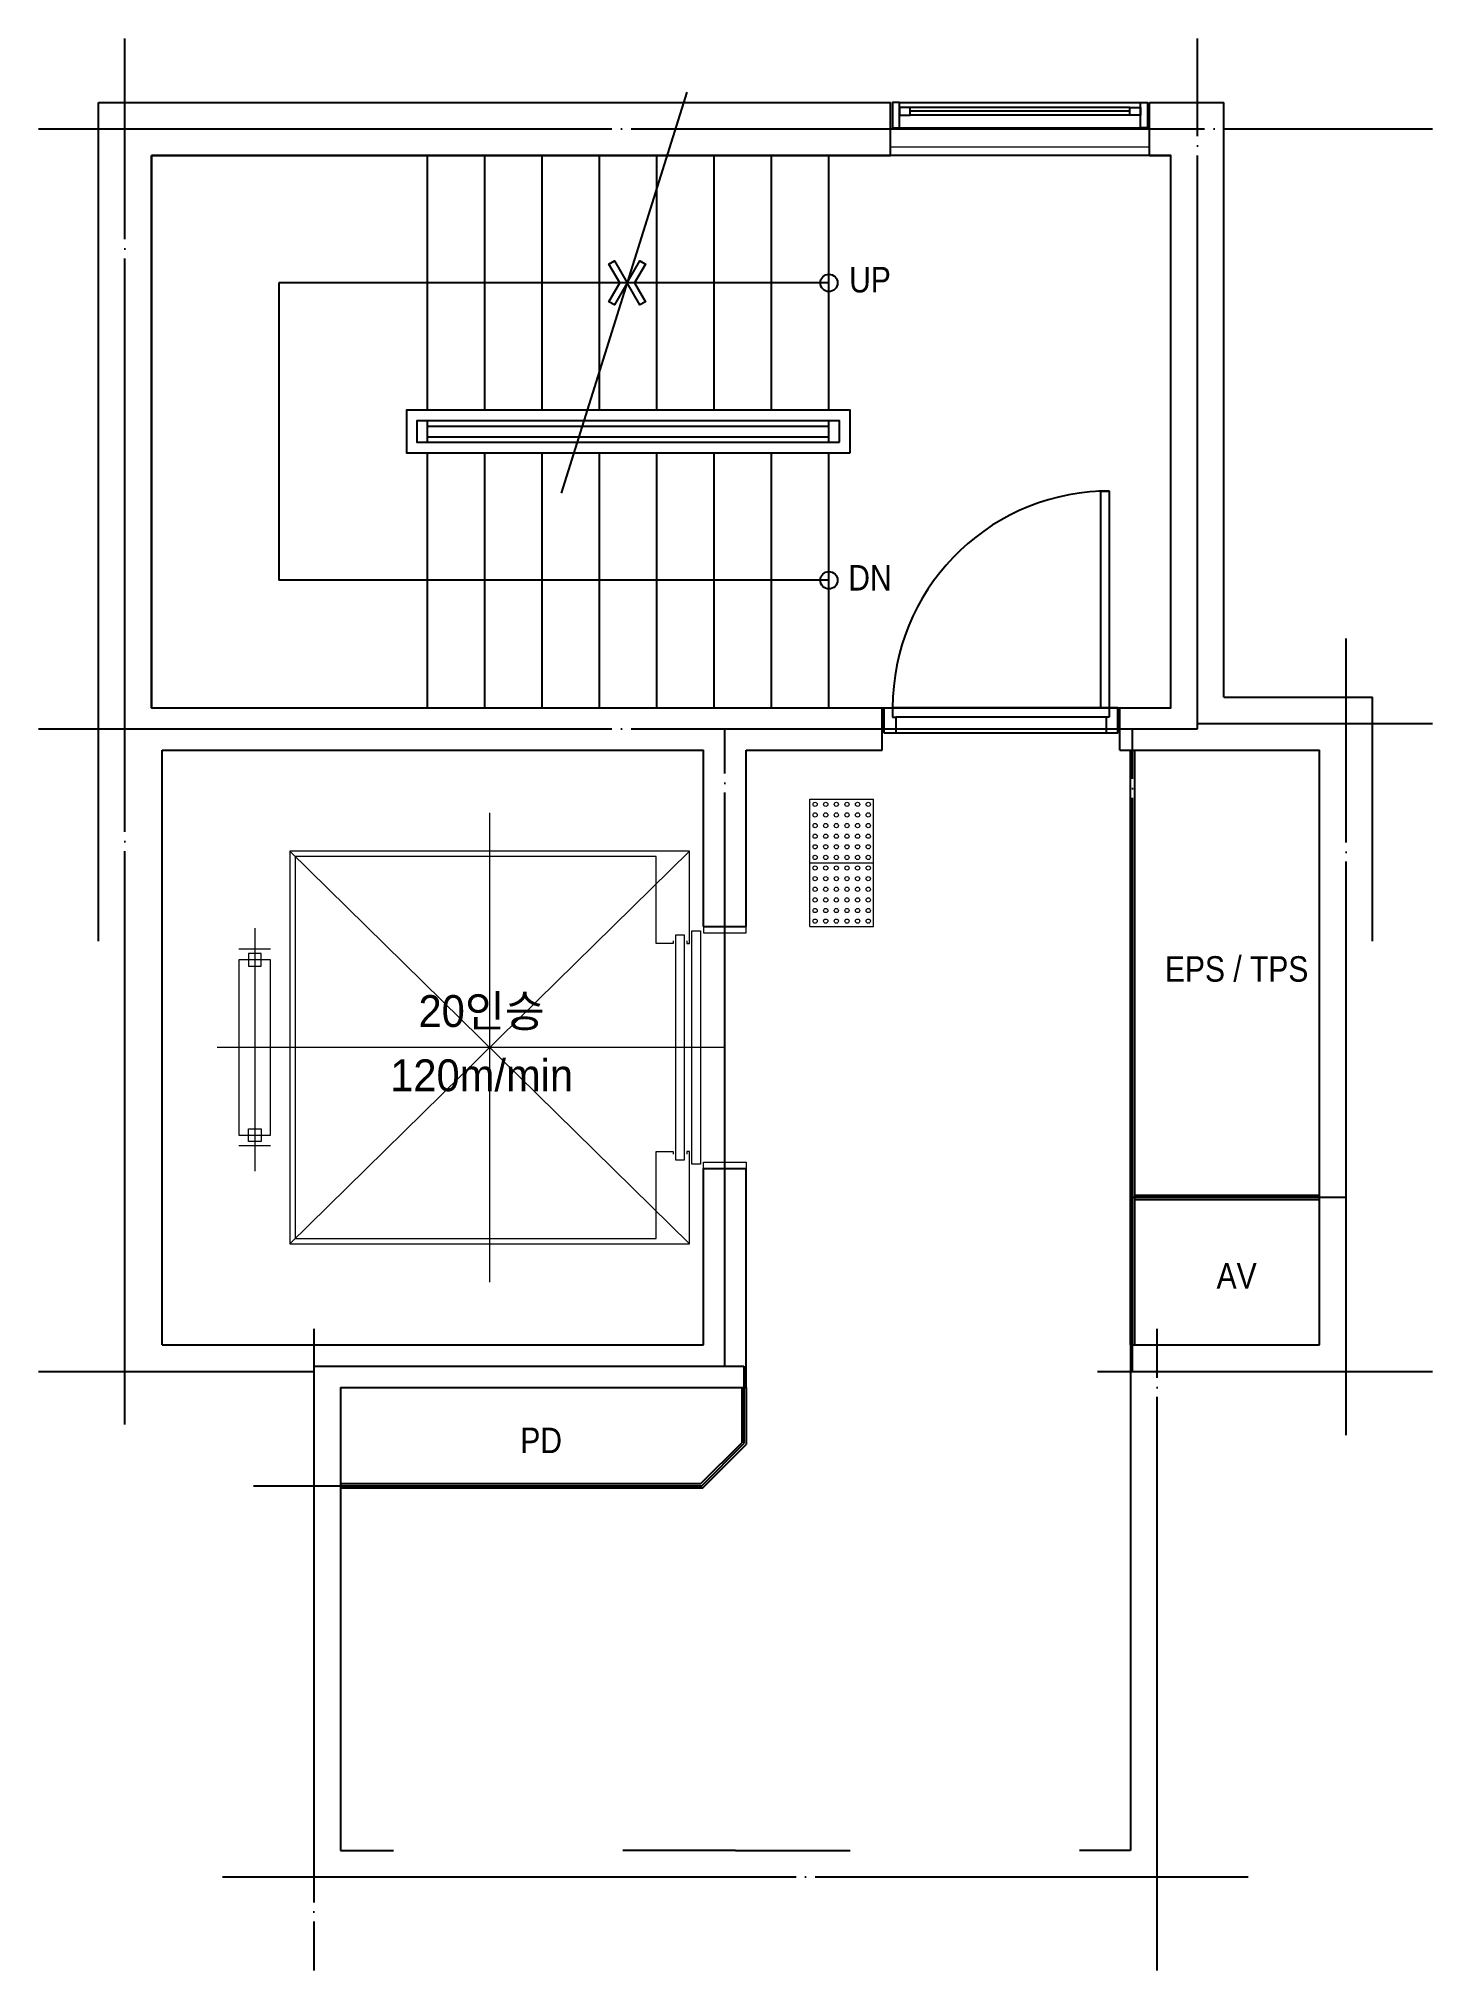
# Model space of a CAD drawing. Header units: millimetres. Extents: x 776073 to 782636, y 208416 to 217511.
import ezdxf
from ezdxf.enums import TextEntityAlignment as Align

# ---------------------------------------------------------------- set-up
doc = ezdxf.new("R2010")
doc.units = ezdxf.units.MM
doc.header["$LTSCALE"] = 50
doc.header["$MEASUREMENT"] = 0
doc.linetypes.add('CEN', pattern=[62, 60, -1, 0, -1])
doc.layers.get('0').update_dxf_attribs({"linetype": 'CONTINUOUS', "lineweight": 0})
doc.layers.get('Defpoints').update_dxf_attribs({"color": 30, "linetype": 'CONTINUOUS'})
for name, color, linetype in [('A-CEN', 1, 'CEN'), ('A-CEN-BR', 5, 'CEN'), ('A-CON', 2, 'CONTINUOUS'), ('A-DOR', 4, 'CONTINUOUS'), ('A-FIN', 6, 'CONTINUOUS'), ('A-STA', 4, 'CONTINUOUS'), ('A-STA-ELE', 6, 'CONTINUOUS'), ('A-SYM', 7, 'CONTINUOUS'), ('A-TOL', 4, 'CONTINUOUS'), ('A-TXT', 3, 'CONTINUOUS'), ('A-TXT-2', 7, 'CONTINUOUS'), ('A-WIN', 4, 'CONTINUOUS')]:
    doc.layers.add(name, color=color, linetype=linetype)
doc.layers.add('A-ELE-9', color=9, linetype='CONTINUOUS', lineweight=0)
doc.layers.add('점형블록', color=7, linetype='CONTINUOUS', lineweight=0)
doc.styles.get("Standard").update_dxf_attribs({"font": ''})
doc.styles.get('Standard').set_extended_font_data('Dotum')

# ---------------------------------------------------------------- blocks, each defined once
blk = doc.blocks.new('A-S1100')
at = {"layer": 'A-DOR'}
for p, q in [((0, 0), (0, 120)), ((0, 120), (40, 120)), ((40, 120), (40, 75)), ((1100, 120), (1060, 120)), ((1060, 120), (1060, 75)), ((1100, 0), (1100, 120)), ((55, 0), (0, 0)), ((40, 75), (55, 75)), ((55, 75), (55, 0)), ((1060, 75), (1045, 75)), ((1045, 75), (1045, 0)), ((1100, 0), (1045, 0))]:
    blk.add_line(p, q, dxfattribs=at)
at = {"layer": 'A-DOR', "color": 9}
for p, q in [((1060, 120), (40, 120)), ((1045, 75), (55, 75)), ((1045, 0), (55, 0))]:
    blk.add_line(p, q, dxfattribs=at)
at = {"layer": 'A-DOR'}
blk.add_lwpolyline([(1060, 120), (1020, 120), (1020, 1140), (1060, 1140)], close=True, dxfattribs=at)
blk.add_arc((1059.9, 120), 1019.9, 92.23884, 180.00271, dxfattribs=at)
at = {"layer": 'A-TOL', "ltscale": 0.9}
blk.add_line((1060, 1140), (1010.4, 1140), dxfattribs=at)
blk = doc.blocks.new('elev 20')
at = {"layer": 'A-ELE-9', "color": 4}
for p, q in [((-1208, 1675), (-1208, -535)), ((-267, 1495), (-2149, -355)), ((-267, -355), (-2149, 1495)), ((-2314, 1132.5), (-2314, -12.5)), ((-2239, 1032.5), (-2389, 1032.5)), ((-103, 570), (-2490.4, 570)), ((-2239, 107.5), (-2389, 107.5))]:
    blk.add_line(p, q, dxfattribs=at)
for points in [[(-279, 1072), (-279, 1060), (-267, 1060), (-267, 1495), (-2149, 1495), (-2149, -355), (-267, -355), (-267, 80), (-279, 80), (-279, 68)], [(-343, 1072), (-343, 1060), (-424, 1060), (-424, 1470), (-2124, 1470), (-2124, -330), (-424, -330), (-424, 80), (-343, 80), (-343, 68)], [(0, 1110), (0, 1140), (-200, 1140), (-200, 1110), (0, 1110)], [(0, 30), (0, 30), (0, 0), (-200, 0), (-200, 30), (0, 30)]]:
    blk.add_lwpolyline(points, dxfattribs=at)
for points in [[(-291, 1100), (-291, 40), (-331, 40), (-331, 1100)], [(-215, 1120), (-215, 20), (-255, 20), (-255, 1120)], [(-2284, 1012.5), (-2344, 1012.5), (-2344, 952.5), (-2284, 952.5)], [(-2239, 982.5), (-2389, 982.5), (-2389, 157.5), (-2239, 157.5)], [(-2284, 127.5), (-2344, 127.5), (-2344, 187.5), (-2284, 187.5)]]:
    blk.add_lwpolyline(points, close=True, dxfattribs=at)
blk = doc.blocks.new('A-W1200-6')
at = {"layer": 'A-WIN', "color": 8}
for p, q in [((33, 120), (1167, 120)), ((1117, 96), (83, 96)), ((33, 0), (1167, 0)), ((1117, 60), (83, 60))]:
    blk.add_line(p, q, dxfattribs=at)
at = {"layer": 'A-WIN'}
blk.add_line((1117, 78), (83, 78), dxfattribs=at)
for points in [[(0, 0), (33, 0), (33, 120), (0, 120)], [(1200, 0), (1167, 0), (1167, 120), (1200, 120)]]:
    blk.add_lwpolyline(points, close=True, dxfattribs=at)
for points in [[(33, 60), (83, 60), (83, 96), (33, 96), (33, 60)], [(1167, 60), (1117, 60), (1117, 96), (1167, 96), (1167, 60)]]:
    blk.add_lwpolyline(points, dxfattribs=at)
blk = doc.blocks.new('A$C8813aaef')
at = {"layer": 'A-STA'}
for p, q in [((-1400, 3190), (-2600, 3190)), ((-1250, 3190), (-1350, 3190)), ((-1325, 1300), (-1325, 3190)), ((-1275, 1300), (-1275, 3190)), ((0, 3190), (-1200, 3190)), ((-1400, 2920), (-2600, 2920)), ((0, 2920), (-1200, 2920)), ((-1400, 2650), (-2600, 2650)), ((0, 2650), (-1200, 2650)), ((-1400, 2380), (-2600, 2380)), ((0, 2380), (-1200, 2380)), ((-1400, 2110), (-2600, 2110)), ((0, 2110), (-1200, 2110)), ((-1400, 1840), (-2600, 1840)), ((0, 1840), (-1200, 1840)), ((-1400, 1570), (-2600, 1570)), ((0, 1570), (-1200, 1570)), ((-1400, 1300), (-2600, 1300)), ((-1250, 1300), (-1350, 1300)), ((0, 1300), (-1200, 1300))]:
    blk.add_line(p, q, dxfattribs=at)
at = {"layer": 'A-STA-ELE'}
for points in [[(-1200, 3290), (-1400, 3290), (-1400, 1200), (-1200, 1200)], [(-1250, 3240), (-1350, 3240), (-1350, 1250), (-1250, 1250)]]:
    blk.add_lwpolyline(points, close=True, dxfattribs=at)
at = {"layer": 'A-SYM'}
for p, q in [((-2000, 3190), (-2000, 600)), ((-600, 3190), (-600, 600)), ((-2897.9, 2521.1), (-1009.6, 1929.4)), ((-2000, 600), (-600, 600))]:
    blk.add_line(p, q, dxfattribs=at)
for points in [[(-2000, 2274.4), (-1911.1, 2325.7), (-1896.1, 2299.7), (-2000, 2239.7), (-2103.9, 2299.7), (-2088.9, 2325.7)], [(-2000, 2205.1), (-2088.9, 2153.8), (-2103.9, 2179.7), (-2000, 2239.7), (-1896.1, 2179.7), (-1911.1, 2153.8)]]:
    blk.add_lwpolyline(points, close=True, dxfattribs=at)
for centre in [(-2000, 3190), (-600, 3190)]:
    blk.add_circle(centre, 40.6, dxfattribs=at)
at = {"layer": 'Defpoints', "ltscale": 0.9}
blk.add_lwpolyline([(-2600, 0), (0, 0), (0, 4800), (-2600, 4800)], close=True, dxfattribs=at)
at = {"layer": 'A-TXT', "linetype": 'Continuous', "ltscale": 10, "width": 0.9}
for s, p in [('UP', (-2015.1, 3383.4)), ('DN', (-611.7, 3383.4))]:
    blk.add_text(s, height=120, rotation=90, dxfattribs=at).set_placement(p, align=Align.MIDDLE_CENTER)

msp = doc.modelspace()

# ---------------------------------------------------------------- linework, layer by layer
at = {"layer": 'A-CEN', "ltscale": 0.9}
for p, q in [((776479.3, 210986.1, 0), (776479.3, 217511.1, 0)), ((781529.3, 214261.1, 0), (781529.3, 217511.1, 0)), ((776072.7, 217086.1, 0), (782636, 217086.1, 0)), ((782229.3, 210936.1, 0), (782229.3, 214686.1, 0)), ((781529.3, 214286.1, 0), (782636, 214286.1, 0)), ((776072.7, 214261.1, 0), (781529.3, 214261.1, 0)), ((779304.3, 211261.1, 0), (779304.3, 214261.1, 0)), ((777369.3, 211436.1, 0), (777369.3, 208416.1, 0)), ((781339.3, 208416.1, 0), (781339.3, 211436.1, 0)), ((776072.7, 211236.1, 0), (777369.3, 211236.1, 0)), ((777369.3, 211261.1, 0), (779394.3, 211261.1, 0)), ((781059.3, 211236.1, 0), (782636, 211236.1, 0)), ((776939.3, 208856.1, 0), (781769.3, 208856.1, 0))]:
    msp.add_line(p, q, dxfattribs=at)
at = {"layer": 'A-CEN-BR', "ltscale": 0.9}
for p, q in [((781224.3, 211236.1, 0), (781224.3, 214261.1, 0)), ((781224.3, 212056.1, 0), (782229.3, 212056.1, 0)), ((779394.3, 211261.1, 0), (779394.3, 210896.1, 0)), ((779194.3, 210696.1, 0), (779394.3, 210896.1, 0)), ((779194.3, 210696.1, 0), (777084.3, 210696.1, 0))]:
    msp.add_line(p, q, dxfattribs=at)
at = {"layer": 'A-CON', "ltscale": 0.9}
for p, q in [((776354.3, 217211.1, 0), (780084.3, 217211.1, 0)), ((776354.3, 213261.1, 0), (776354.3, 217211.1, 0)), ((780084.3, 216961.1, 0), (780084.3, 217211.1, 0)), ((781304.3, 217211.1, 0), (781654.3, 217211.1, 0)), ((781304.3, 216961.1, 0), (781304.3, 217211.1, 0)), ((781654.3, 214411.1, 0), (781654.3, 217211.1, 0)), ((776604.3, 214361.1, 0), (776604.3, 216961.1, 0)), ((776604.3, 216961.1, 0), (780084.3, 216961.1, 0)), ((781304.3, 216961.1, 0), (781404.3, 216961.1, 0)), ((781404.3, 214361.1, 0), (781404.3, 216961.1, 0)), ((781654.3, 214411.1, 0), (782354.3, 214411.1, 0)), ((782354.3, 213261.1, 0), (782354.3, 214411.1, 0)), ((776604.3, 214361.1, 0), (780044.3, 214361.1, 0)), ((780044.3, 214161.1, 0), (780044.3, 214361.1, 0)), ((781164.3, 214361.1, 0), (781404.3, 214361.1, 0)), ((781164.3, 214161.1, 0), (781164.3, 214361.1, 0)), ((776654.3, 214161.1, 0), (779204.3, 214161.1, 0)), ((776654.3, 211361.1, 0), (776654.3, 214161.1, 0)), ((779204.3, 213331.1, 0), (779204.3, 214161.1, 0)), ((779404.3, 214161.1, 0), (780044.3, 214161.1, 0)), ((779404.3, 213331.1, 0), (779404.3, 214161.1, 0)), ((781164.3, 214161.1, 0), (782104.3, 214161.1, 0)), ((782104.3, 211361.1, 0), (782104.3, 214161.1, 0)), ((779204.3, 213331.1, 0), (779404.3, 213331.1, 0)), ((779204.3, 211361.1, 0), (779204.3, 212191.1, 0)), ((779204.3, 212191.1, 0), (779404.3, 212191.1, 0)), ((779404.3, 211161.1, 0), (779404.3, 212191.1, 0)), ((776654.3, 211361.1, 0), (779204.3, 211361.1, 0)), ((781214.3, 211361.1, 0), (782104.3, 211361.1, 0)), ((781214.3, 211361.1, 0), (781214.3, 208981.1, 0)), ((777494.3, 211161.1, 0), (779404.3, 211161.1, 0)), ((777494.3, 211161.1, 0), (777494.3, 208981.1, 0)), ((777494.3, 208981.1, 0), (777744.3, 208981.1, 0)), ((779354.3, 208981.1, 0), (778824.3, 208981.1, 0)), ((779354.3, 208981.1, 0), (779894.3, 208981.1, 0)), ((781214.3, 208981.1, 0), (780974.3, 208981.1, 0))]:
    msp.add_line(p, q, dxfattribs=at)
at = {"layer": 'A-ELE-9'}
for p, q in [((780084.3, 217001.1, 0), (781304.3, 217001.1, 0)), ((780084.3, 216961.1, 0), (781304.3, 216961.1, 0))]:
    msp.add_line(p, q, dxfattribs=at)
at = {"layer": 'A-FIN', "ltscale": 0.9}
for p, q in [((781214.3, 211361.1, 0), (781214.3, 214161.1, 0)), ((781234.3, 211361.1, 0), (781234.3, 214161.1, 0)), ((781234.3, 212066.1, 0), (782104.3, 212066.1, 0)), ((781234.3, 212046.1, 0), (782104.3, 212046.1, 0)), ((779384.3, 211161.1, 0), (779384.3, 210900.2, 0)), ((779404.3, 211161.1, 0), (779404.3, 210892, 0)), ((779190.2, 210706.1, 0), (779384.3, 210900.2, 0)), ((779198.5, 210686.1, 0), (779404.3, 210892, 0)), ((779190.2, 210706.1, 0), (777494.3, 210706.1, 0)), ((779198.5, 210686.1, 0), (777494.3, 210686.1, 0))]:
    msp.add_line(p, q, dxfattribs=at)
at = {"layer": '점형블록', "color": 6}
for p, q in [((779704.3, 213931.1, 0), (780004.3, 213931.1, 0)), ((779704.3, 213631.1, 0), (779704.3, 213931.1, 0)), ((780004.3, 213631.1, 0), (780004.3, 213931.1, 0)), ((779704.3, 213631.1, 0), (780004.3, 213631.1, 0)), ((779704.3, 213331.1, 0), (779704.3, 213631.1, 0)), ((779704.3, 213631.1, 0), (780004.3, 213631.1, 0)), ((780004.3, 213331.1, 0), (780004.3, 213631.1, 0)), ((779704.3, 213331.1, 0), (780004.3, 213331.1, 0))]:
    msp.add_line(p, q, dxfattribs=at)
at = {"layer": '점형블록', "color": 8}
for centre in [(779729.3, 213906.1, 0), (779779.3, 213906.1, 0), (779829.3, 213906.1, 0), (779879.3, 213906.1, 0), (779929.3, 213906.1, 0), (779979.3, 213906.1, 0), (779729.3, 213856.1, 0), (779779.3, 213856.1, 0), (779829.3, 213856.1, 0), (779879.3, 213856.1, 0), (779929.3, 213856.1, 0), (779979.3, 213856.1, 0), (779729.3, 213806.1, 0), (779729.3, 213756.1, 0), (779779.3, 213806.1, 0), (779779.3, 213756.1, 0), (779829.3, 213806.1, 0), (779829.3, 213756.1, 0), (779879.3, 213806.1, 0), (779879.3, 213756.1, 0), (779929.3, 213806.1, 0), (779929.3, 213756.1, 0), (779979.3, 213806.1, 0), (779979.3, 213756.1, 0), (779729.3, 213706.1, 0), (779729.3, 213656.1, 0), (779779.3, 213706.1, 0), (779779.3, 213656.1, 0), (779829.3, 213706.1, 0), (779829.3, 213656.1, 0), (779879.3, 213706.1, 0), (779879.3, 213656.1, 0), (779929.3, 213706.1, 0), (779929.3, 213656.1, 0), (779979.3, 213706.1, 0), (779979.3, 213656.1, 0), (779729.3, 213606.1, 0), (779729.3, 213556.1, 0), (779779.3, 213606.1, 0), (779779.3, 213556.1, 0), (779829.3, 213606.1, 0), (779829.3, 213556.1, 0), (779879.3, 213606.1, 0), (779879.3, 213556.1, 0), (779929.3, 213606.1, 0), (779929.3, 213556.1, 0), (779979.3, 213606.1, 0), (779979.3, 213556.1, 0), (779729.3, 213506.1, 0), (779729.3, 213456.1, 0), (779779.3, 213506.1, 0), (779779.3, 213456.1, 0), (779829.3, 213506.1, 0), (779829.3, 213456.1, 0), (779879.3, 213506.1, 0), (779879.3, 213456.1, 0), (779929.3, 213506.1, 0), (779929.3, 213456.1, 0), (779979.3, 213506.1, 0), (779979.3, 213456.1, 0), (779729.3, 213406.1, 0), (779779.3, 213406.1, 0), (779829.3, 213406.1, 0), (779879.3, 213406.1, 0), (779929.3, 213406.1, 0), (779979.3, 213406.1, 0), (779729.3, 213356.1, 0), (779779.3, 213356.1, 0), (779829.3, 213356.1, 0), (779879.3, 213356.1, 0), (779929.3, 213356.1, 0), (779979.3, 213356.1, 0)]:
    msp.add_circle(centre, 10, dxfattribs=at)

# ---------------------------------------------------------------- block references
at = {"ltscale": 0.9, "rotation": 270}
msp.add_blockref('A$C8813aaef', (776604.3, 214361.1, 0), dxfattribs=at)
at = {"ltscale": 0.9}
msp.add_blockref('A-W1200-6', (780094.3, 217091.1, 0), dxfattribs=at)
msp.add_blockref('elev 20', (779404.3, 212191.1, 0))
at = {"layer": 'A-DOR'}
msp.add_blockref('A-S1100', (780054.3, 214241.1, 0), dxfattribs=at)

# ---------------------------------------------------------------- texts
at = {"layer": 'A-TXT', "linetype": 'Continuous', "ltscale": 10, "width": 0.9}
for s, p in [('EPS / TPS', (781714.3, 213131.1, 0)), ('AV', (781714.3, 211686.1, 0)), ('PD', (778439.3, 210911.2, 0))]:
    msp.add_text(s, height=120, dxfattribs=at).set_placement(p, align=Align.MIDDLE_CENTER)
at = {"layer": 'A-TXT-2', "color": 3}
for s, p in [('20인승', (778158.9, 212932.8, 0)), ('120m/min', (778158.9, 212630.3, 0))]:
    msp.add_text(s, height=150, dxfattribs=at).set_placement(p, align=Align.MIDDLE_CENTER)

doc.saveas('drawing.dxf')
